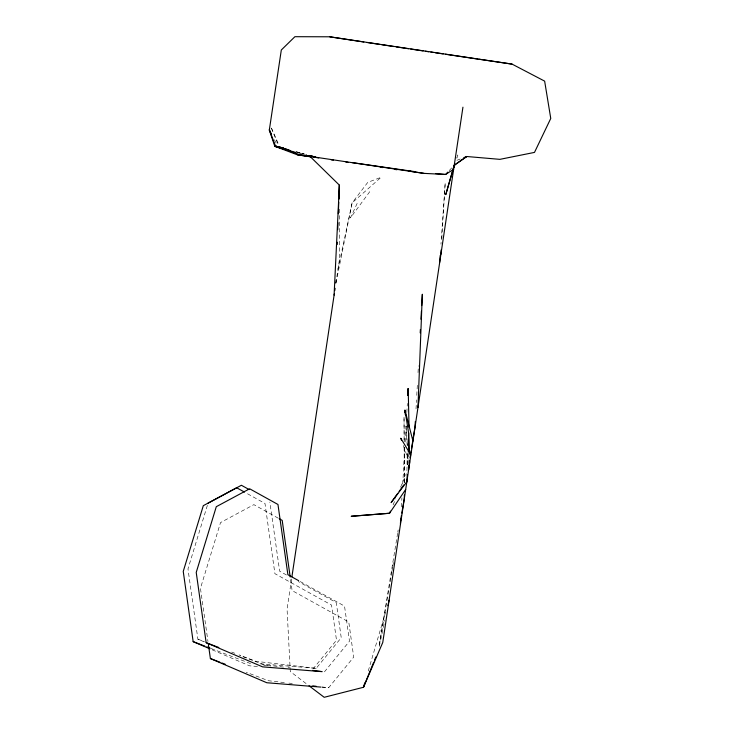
<?xml version="1.0" encoding="UTF-8"?>
<svg xmlns="http://www.w3.org/2000/svg" width="734" height="734" viewBox="0 0 734 734"><rect width="100%" height="100%" fill="white"/><g stroke="black" fill="none" stroke-linecap="round" stroke-linejoin="round"><path stroke-width="0.55" stroke-dasharray="3.67 2.75" d="M407.737 464.805L407.81 453.438M406.948 470.742L407.242 451.355M407.333 445.657L407.37 443.373M407.553 464.494L407.921 453.153M335.741 283.333L335.869 279.902M416.013 408.976L416.517 399.892M416.765 395.342L417.453 382.845M418.022 372.624L418.398 365.807M401.406 506.809L401.929 497.716M402.709 484.082L404.737 448.859M405.131 442.042L406.04 426.142L407.177 445.566M406.829 412.508L407.352 403.416M441.804 238.522L445.208 182.784L440.96 244.183M291.582 578.988L287.058 609.156L290.297 671.573L307.252 684.437M397.617 533.306L379.12 646.232L391.837 571.777M397.81 532.178L398.177 529.92M392.029 570.657L392.607 567.272M392.8 566.143L393.571 561.629M379.304 646.351L384.9 619.964M337.989 269.149L352.118 202.841L367.771 182.381L381.12 177.261L352.118 202.841L335.695 284.471L339.677 257.918L339.484 209.016M368.266 670.949L386.212 609.972M207.373 505.377L187.977 568.923L197.896 639.158L204.171 641.846M393.066 504.919L395.718 498.67M400.581 487.211L406.333 473.659M357.164 203.373L350.43 217.906L371.009 189.978M312.904 669.078L336.502 640.204L331.539 605.082L274.911 573.685L264.983 503.451L245.45 492.624M259.946 663.802L316.207 668.335L341.237 637.718L336.273 602.596L298.197 581.484M324.456 671.849L349.494 641.222L344.53 606.11L298.637 580.667M321.932 687.18L328.685 687.73L353.724 657.104L348.76 621.992L292.123 590.586L290.361 578.126M449.208 170.591L452.098 167.48M456.851 160.324L461.796 158.416M257.46 666.463L249.588 665.83L210.924 649.26M316.207 668.335L255.918 661.325L239.036 654.875M283.507 667.087L264.167 664.839L239.908 655.572M288.058 667.619L290.334 667.885M263.699 665.27L270.525 666.059M284.324 682.574L268.396 680.721L246.248 672.252M288.875 683.097L292.288 683.492M321.859 686.932L328.685 687.73M298.573 152.745L304.014 154.195M296.132 151.764L304.812 154.168M296.453 151.855L304.041 154.012M296.664 152.085L303.234 154.021M197.896 639.158L204.226 641.58M231.65 652.058L234.816 653.269M211.098 648.498L251.184 663.811M278.287 518.195L253.881 504.653L220.521 522.58L200.455 588.319L207.979 641.553M286.48 574.988L279.645 571.199L269.873 502.102M274.452 139.744L276.498 143.662M271.461 128.028L278.736 144.681M271.36 128.166L278.25 144.846M403.351 445.492L408.15 459.007M406.076 425.894L407.333 443.85M407.966 452.823L408.278 457.31M407.673 453.557L408.315 463.833M404.214 441.666L404.021 416.545L404.113 441.574M404.25 447.373L404.526 482.77M404.14 447.263L404.269 482.532M457.823 155.021L456.842 158.149L457.823 155.021"/><path stroke-width="1.1" d="M408.159 395.461L408.196 388.644L407.801 395.461M408.7 466.108L408.664 469.54L408.453 466.108M409.04 427.252L408.196 388.644L408.095 395.488M406.774 482.146L406.81 479.862M407.04 480.385L407.223 474.705M408.48 436.124L408.59 432.721L404.966 410.187L405.113 412.462M337.181 244.514L337.264 242.229M337.732 229.669L337.989 222.815M338.328 213.686L338.75 202.263M338.879 198.841L339.383 185.142L310.106 156.507L305.83 155.186L311.289 156.727L305.803 155.223M417.958 407.517L422.334 294.242L421.711 305.601M334.098 295.105L339.383 185.142L339.438 198.786M415.325 421.472L415.013 427.151L411.499 448.612M420.206 332.86L420.398 329.456M420.958 319.235L421.399 311.28M400.425 523.856L400.691 519.305M440.886 254.423L441.152 249.881M439.694 262.377L440.171 255.551M291.912 576.759L334.282 293.939M334.777 290.6L335.117 288.306M462.943 107.182L382.763 642.479L363.468 687.281L324.208 697.3L309.032 685.795M410.022 457.64L410.389 455.383M410.756 453.126L411.132 450.869M400.489 521.021L401.452 515.378M401.837 513.121L404.333 498.45L404.324 495.037M387.928 605.669L389.093 600.173M364.743 682.932L363.468 687.281L373.689 662.233M453.906 167.554L454.878 164.416M374.542 660.141L375.817 657.013M390.415 511.176L389.534 513.259L351.32 516.268L389.534 513.259L405.682 489.468M397.755 493.34L391.13 502.597L406.838 481.724M399.085 491.486L403.728 485.009M447.768 172.141L445.602 174.472L423.986 173.371L314.877 157.104L310.537 155.938M453.64 169.279L445.602 174.472L435.528 173.554M208.043 503.185L241.394 485.266L249.211 489.596M463.778 157.654L466.741 156.507L499.882 159.351L534.49 152.406L550.757 118.449L544.646 81.135L512.066 64.115L329.694 36.792L294.903 36.7L281.315 49.995L269.314 130.092L274.81 146.295L297.316 154.791L311.711 156.957M322.208 671.665L262.57 666.857L206.153 642.672L196.226 572.437L216.291 506.699L249.652 488.78L277.966 504.478L287.893 574.713L298.637 580.667M320.813 687.088L266.8 682.739L210.383 658.545L208.3 643.819M352.146 162.609L415.389 171.71M313.079 670.527L321.042 671.454M312.757 685.877L316.171 686.272M478.917 59.234L512.066 64.115M423.096 50.93L410.792 49.077M425.325 51.261L428.674 51.765M430.913 52.096L433.143 52.426M435.381 52.756L443.198 53.921M445.428 54.252L477.806 59.078M269.35 129.854L275.516 146.057L299.967 154.81L315.666 157.149L311.326 155.966M297.316 154.791L311.289 156.874M380.359 167.251L382.57 167.581M394.754 169.407L396.966 169.737M367.183 42.508L379.478 44.361M381.717 44.701L394.02 46.554M396.259 46.893L408.563 48.747M408.682 171.059L423.986 173.371M299.967 154.81L315.666 157.168L310.546 155.865M316.455 157.581L318.703 157.929M331.107 159.801L333.364 160.14M345.769 162.012L348.026 162.352M329.694 36.792L363.825 42.003M283.113 148.158L275.516 146.057L289.884 150.415M289.829 150.589L274.81 146.295L295.949 152.507M283.452 148.14L280.195 147.213L287.655 149.571M206.153 642.672L218.805 647.507M244.477 492.083L236.66 487.752L203.309 505.671L183.243 571.41L193.161 641.644L204.768 646.076M206.878 646.883L210.043 648.094M210.383 658.545L219.87 662.178M221.98 662.986L225.145 664.187M193.161 641.644L209.878 648.81M279.269 518.736L282.195 520.36L290.196 576.997M280.094 147.8L278.03 146.598L279.544 147.974M410.847 454.997L400.773 438.216L401.507 440.29M269.332 129.964L271.378 133.882M412.948 440.951L404.966 410.187L405.287 414.673M408.829 465.163L408.985 467.411L408.957 465.173M409.315 454.153L408.59 432.721L408.792 450.63M409.544 460.915L409.618 463.172M454.236 165.324L445.777 194.611L454.263 165.15L466.741 156.507L454.236 165.324"/></g></svg>
